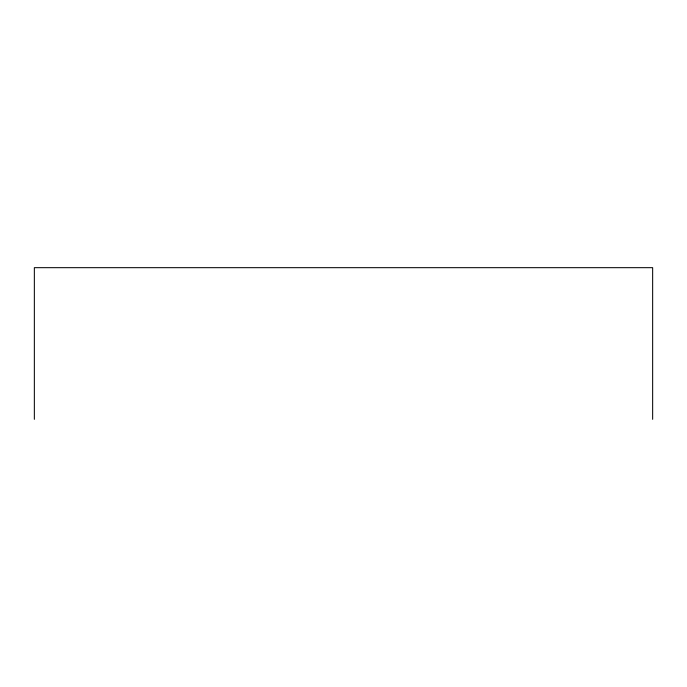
<?xml version="1.0" encoding="UTF-8"?>
<svg xmlns="http://www.w3.org/2000/svg" width="687" height="687" viewBox="0 0 687 687"><rect width="100%" height="100%" fill="white"/><g stroke="black" fill="none" stroke-linecap="round" stroke-linejoin="round"><path stroke-width="1.03" d="M652.65 419.328L652.65 267.672L34.35 267.672L34.35 419.328"/></g></svg>
